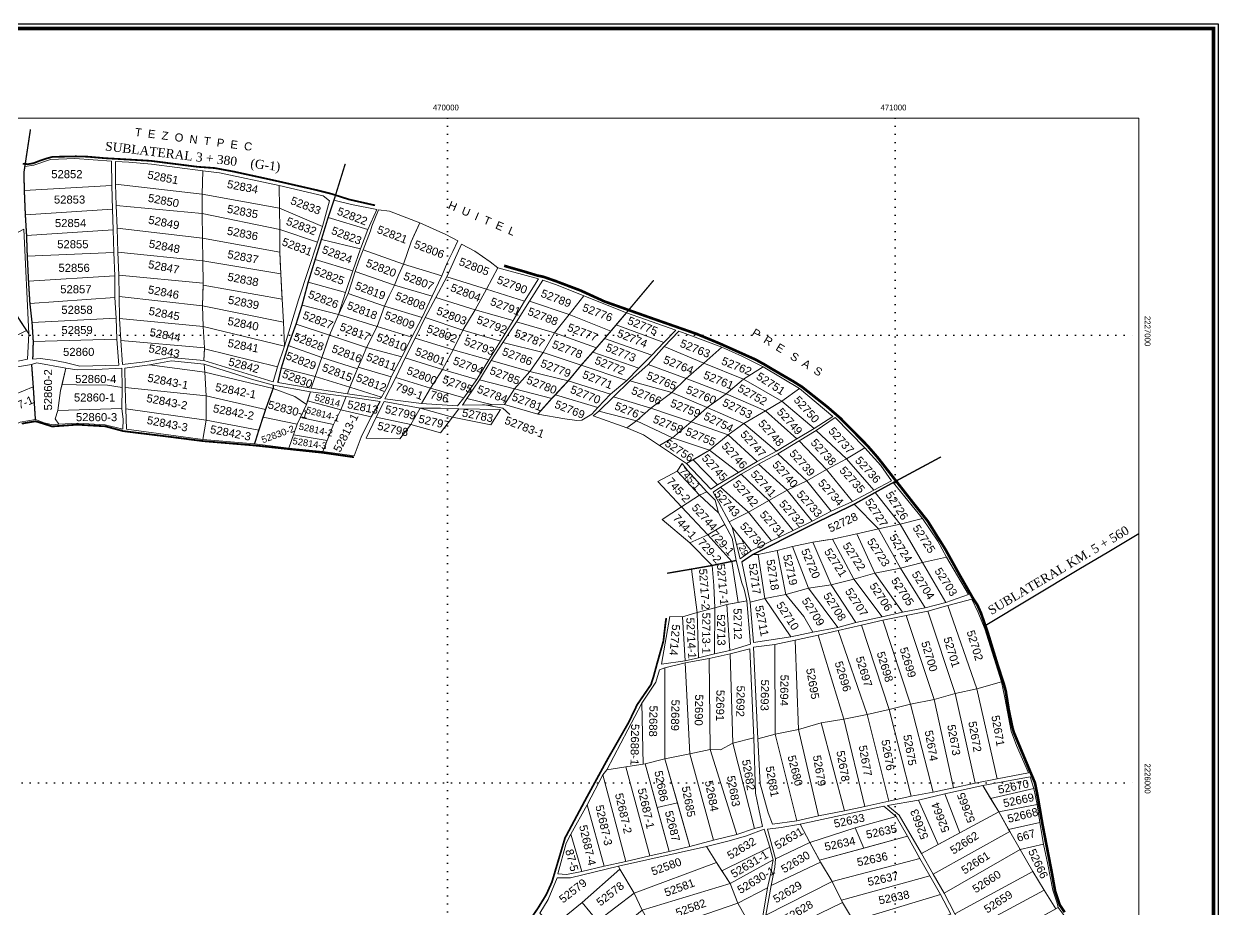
# Model space of a CAD drawing. Header units: millimetres. Extents: x 466933 to 471722, y 2222002 to 2227696.
# Drawn here: x 469054 to 471722, y 2225718 to 2227696 of the extents above; entities that cross this region are included whole.
import ezdxf

# ---------------------------------------------------------------- set-up
doc = ezdxf.new("R2010")
doc.units = ezdxf.units.MM
doc.header["$MEASUREMENT"] = 0
doc.linetypes.add('ACAD_ISO07W100', pattern=[3, 0, -3])
for name, color, linetype in [('cuentas', 7, 'Continuous'), ('ediplan', 7, 'Continuous'), ('laterales', 134, 'Continuous'), ('limite de ejidos y pp', 7, 'Continuous'), ('Malla', 7, 'ACAD_ISO07W100'), ('principal', 144, 'Continuous'), ('sublat', 132, 'Continuous')]:
    doc.layers.add(name, color=color, linetype=linetype)
doc.layers.add('parcelas', color=7, linetype='Continuous', lineweight=13)
doc.styles.add('style1', font='arial.ttf')
doc.styles.add('TIMESR', font='times.ttf')

msp = doc.modelspace()

# ---------------------------------------------------------------- linework, layer by layer
at = {"lineweight": 5, "ltscale": 2}
msp.add_lwpolyline([(471544.2, 2223060.3), (467095.1, 2223060.3), (467095.1, 2227485.3), (471544.2, 2227485.3)], close=True, dxfattribs=at)
at = {"layer": 'ediplan'}
msp.add_lwpolyline([(466933.2, 2227695.9), (471721.7, 2227695.9), (471721.7, 2222002.4), (466933.2, 2222002.4)], close=True, dxfattribs=at)
at = {"layer": 'ediplan', "const_width": 8}
msp.add_lwpolyline([(466943.5, 2227685.6), (471711.4, 2227685.6), (471711.4, 2222012.7), (466943.5, 2222012.7)], close=True, dxfattribs=at)
at = {"layer": 'laterales', "const_width": 6}
msp.add_lwpolyline([(471378.8, 2225710.8), (471368, 2225726.8), (471357.5, 2225758.1), (471350, 2225800.1), (471329.2, 2225907.5), (471319.2, 2225966), (471312.5, 2225999.9), (471298.7, 2226032.6), (471265.2, 2226112.9), (471262.2, 2226123.2), (471253.9, 2226163.1), (471247.3, 2226204.5), (471243.7, 2226218.3), (471227.2, 2226269.4), (471205.7, 2226339.8), (471192, 2226378.9), (471183.6, 2226397.8), (471175.5, 2226409.7), (471143.4, 2226465.7), (471112, 2226522.3), (471094.1, 2226550.8), (471073.2, 2226584.4), (471042.8, 2226622.5), (470961.4, 2226726.6), (470938.2, 2226753.3), (470876.9, 2226815.5), (470848.4, 2226840.2), (470791.8, 2226884.9), (470772.5, 2226897), (470725.6, 2226924.3), (470707.9, 2226934.9), (470688.1, 2226945.8), (470608.6, 2226981.4), (470557, 2227002.9), (470448.6, 2227040.9), (470351.2, 2227075.4), (470297.5, 2227100), (470260, 2227114.2), (470241.8, 2227121.1), (470214.4, 2227130.7), (470200.5, 2227133.6), (470172.3, 2227142.2), (470133.2, 2227153.4), (470126.5, 2227155.4)], dxfattribs=at)
at = {"layer": 'limite de ejidos y pp', "lineweight": 5, "ltscale": 2, "const_width": 3}
for points in [[(469055.8, 2227377.3), (469068.3, 2227460)], [(469055.8, 2227377.3), (469053.8, 2227364.1), (469054.6, 2227323.6), (469056.9, 2227268.8), (469059.7, 2227223), (469061.2, 2227177.1), (469064, 2227121.1), (469067.1, 2227071.3), (469071.9, 2227028.3), (469074.6, 2226986.2), (469073.5, 2226947)], [(469746.3, 2227301.6), (469771.6, 2227383.2)], [(469746.3, 2227301.6), (469733.4, 2227263.4), (469718.3, 2227214), (469704.5, 2227169.5), (469688.8, 2227118.8), (469675.1, 2227067.4), (469661.6, 2227024.6), (469644.3, 2226977.1), (469628.8, 2226927.1), (469621, 2226894.3)], [(470399.6, 2227050.2), (470460.6, 2227122.9)], [(470399.6, 2227050.2), (470376.7, 2227023.1), (470364.8, 2227009), (470357.1, 2227000), (470350.8, 2226992.7), (470332.6, 2226971.6), (470324.4, 2226962.3), (470299, 2226933.5), (470269.8, 2226898.1), (470241, 2226867.3), (470233.2, 2226859), (470201.7, 2226823.9)], [(469071, 2226934.8), (469074.6, 2226885.1), (469079.3, 2226811.8)], [(469611.3, 2226888.3), (469611.3, 2226888.3), (469610.5, 2226881.2), (469593.5, 2226833.9), (469588, 2226817.1), (469578.5, 2226787.8), (469569.1, 2226757.8)], [(470995.8, 2226670.9), (471102.6, 2226728.3)], [(470995.8, 2226670.9), (470955.4, 2226648.7), (470908.5, 2226622.4), (470819.5, 2226579.3), (470682.2, 2226510.1), (470657.6, 2226493.7)], [(470645.2, 2226496.8), (470635.1, 2226494.7), (470591.2, 2226485.6), (470545.2, 2226477.5), (470490.6, 2226468.2)]]:
    msp.add_lwpolyline(points, dxfattribs=at)
at = {"layer": 'Malla', "ltscale": 6}
for points in [[(470000, 2227485.3), (470000, 2223060.3)], [(471000, 2227485.3), (471000, 2223060.3)], [(467095.1, 2227000), (471544.2, 2227000)], [(467095.1, 2226000), (471544.2, 2226000)]]:
    msp.add_lwpolyline(points, dxfattribs=at)
at = {"layer": 'parcelas', "lineweight": 13}
for points in [[(469055.8, 2227377.3), (469075.6, 2227380.2), (469113.4, 2227393), (469167.1, 2227395.4), (469249.6, 2227389.1), (469250, 2227335), (469054.6, 2227323.6), (469053.8, 2227364.1)], [(469258, 2227388.7), (469258.3, 2227337.4), (469451.8, 2227315.4), (469453.8, 2227367.7), (469338.6, 2227382.4), (469288.3, 2227387)], [(469453.8, 2227367.7), (469491, 2227363), (469623.9, 2227334.4), (469624.6, 2227284.1), (469451.8, 2227315.4)], [(469054.6, 2227323.6), (469055.4, 2227304.6), (469056.9, 2227268.8), (469251.6, 2227282.1), (469250, 2227335)], [(469258.3, 2227337.4), (469260, 2227289.7), (469451.9, 2227272.4), (469451.8, 2227315.4)], [(469451.8, 2227315.4), (469451.9, 2227272.4), (469625.2, 2227236.5), (469624.6, 2227284.1)], [(469623.9, 2227334.4), (469722.4, 2227311.7), (469736.5, 2227300.8), (469720.7, 2227243.3), (469624.6, 2227284.1)], [(469260, 2227289.7), (469262.3, 2227239.1), (469452.9, 2227217.4), (469451.9, 2227272.4)], [(469746.3, 2227301.6), (469733.4, 2227263.4), (469822.4, 2227236.7), (469842, 2227281.3), (469785.3, 2227292)], [(469056.9, 2227268.8), (469058.5, 2227238.4), (469059.7, 2227223), (469253.2, 2227236), (469251.6, 2227282.1)], [(469625.2, 2227236.5), (469625.6, 2227185.9), (469452.9, 2227217.4), (469451.9, 2227272.4)], [(469720.7, 2227243.3), (469709.5, 2227208), (469625.2, 2227236.5), (469624.6, 2227284.1)], [(469733.4, 2227263.4), (469718.3, 2227214), (469805.6, 2227193.2), (469822.4, 2227236.7)], [(469830.9, 2227243.9), (469845.9, 2227280.2), (469870.3, 2227277.5), (469938, 2227251.4), (469918.6, 2227209.1), (469901.8, 2227158.7), (469811.3, 2227191.1), (469827.7, 2227233.2)], [(468971.8, 2227145.2), (469064.8, 2227003), (469053.4, 2227236.9), (468953.2, 2227183.5)], [(469253.2, 2227236), (469254.3, 2227185), (469061.2, 2227177.1), (469059.7, 2227223)], [(469262.3, 2227239.1), (469263.3, 2227185.5), (469453.5, 2227166.5), (469452.9, 2227217.4)], [(469630.1, 2227090.3), (469627.7, 2227137.4), (469626.5, 2227165.1), (469625.6, 2227185.9), (469625.2, 2227236.5), (469709.5, 2227208), (469689.5, 2227147.2), (469667.2, 2227079.4), (469635.6, 2226976), (469633.6, 2227029.3), (469630.6, 2227081)], [(469924.5, 2227222.1), (469938, 2227251.4), (469996.2, 2227225.3), (470023, 2227211.2), (470011.9, 2227187.6), (469999.1, 2227161.8), (469987.3, 2227132.5), (469901.8, 2227158.7), (469918.6, 2227209.1)], [(469625.6, 2227185.9), (469627.7, 2227137.4), (469453.5, 2227166.5), (469452.9, 2227217.4)], [(469805.6, 2227193.2), (469788.8, 2227144), (469704.5, 2227169.5), (469718.3, 2227214)], [(469061.2, 2227177.1), (469064, 2227121.1), (469256.7, 2227133.1), (469254.3, 2227185)], [(469263.3, 2227185.5), (469265.6, 2227134.7), (469454.2, 2227116.1), (469453.5, 2227166.5)], [(469890.8, 2227134.4), (469881.4, 2227112.3), (469793.8, 2227142.2), (469802, 2227166.4), (469811.3, 2227191.1), (469901.8, 2227158.7)], [(470031.4, 2227203.6), (469998.2, 2227130.5), (470087.3, 2227102.7), (470112.2, 2227150.4), (470095.4, 2227164), (470061, 2227188.3)], [(469453.5, 2227166.5), (469454.2, 2227116.1), (469454.1, 2227112.1), (469630.6, 2227081), (469627.7, 2227137.4)], [(469704.5, 2227169.5), (469688.8, 2227118.8), (469772, 2227095.8), (469788.8, 2227144)], [(469256.7, 2227133.1), (469256.7, 2227084.5), (469067.1, 2227071.3), (469064, 2227121.1)], [(469265.6, 2227134.7), (469266.6, 2227086.4), (469452.5, 2227065.5), (469454.2, 2227116.1)], [(469869.6, 2227088.2), (469881.4, 2227112.3), (469793.8, 2227142.2), (469785.2, 2227116.1), (469777.8, 2227093.7), (469859.2, 2227064.8)], [(469998.2, 2227130.5), (469974.3, 2227084.2), (470062, 2227056.8), (470087.3, 2227102.7)], [(470112.2, 2227150.4), (470203.4, 2227125.9), (470172.3, 2227076.1), (470087.3, 2227102.7)], [(469454.1, 2227112.1), (469452.5, 2227065.5), (469633.6, 2227029.3), (469630.6, 2227081)], [(469772, 2227095.8), (469756.7, 2227046.2), (469675.1, 2227067.4), (469688.8, 2227118.8)], [(469965.8, 2227087.2), (469943.2, 2227039.7), (469859.2, 2227064.8), (469869.6, 2227088.2), (469881.4, 2227112.3), (469881.4, 2227112.3), (469881.4, 2227112.3)], [(470146.6, 2227033.2), (470172.3, 2227076.1), (470087.3, 2227102.7), (470062, 2227056.8)], [(470183.4, 2227076.5), (470271.5, 2227046.2), (470304.6, 2227088.1), (470243.5, 2227113), (470212.8, 2227123.2)], [(469067.1, 2227071.3), (469071.9, 2227028.3), (469259.9, 2227038.1), (469256.7, 2227084.5)], [(469266.6, 2227086.4), (469266.6, 2227086.4), (469267.6, 2227037.7), (469454.5, 2227019.7), (469452.5, 2227065.5)], [(469777.8, 2227093.7), (469756.7, 2227046.2), (469842.7, 2227019.9), (469859.2, 2227064.8)], [(469974.3, 2227084.2), (469950.2, 2227039.9), (470034.6, 2227011.1), (470062, 2227056.8)], [(470271.5, 2227046.2), (470239.1, 2227005.2), (470154.1, 2227029.7), (470183.4, 2227076.5)], [(470304.6, 2227088.1), (470399.6, 2227050.2), (470364.8, 2227009), (470271.5, 2227046.2)], [(468886.2, 2226983.9), (468914.5, 2226938.5), (469059.6, 2227010.9), (469030.8, 2227054.9)], [(469452.5, 2227065.5), (469454.5, 2227019.7), (469635.6, 2226976), (469633.6, 2227029.3)], [(469675.1, 2227067.4), (469661.6, 2227024.6), (469736.4, 2226999.9), (469756.7, 2227046.2)], [(469756.7, 2227046.2), (469736.4, 2226999.9), (469818.9, 2226972.9), (469842.7, 2227019.9)], [(469943.2, 2227039.7), (469920.5, 2226995.7), (469842.7, 2227019.9), (469859.2, 2227064.8)], [(470118.5, 2226986.9), (470146.6, 2227033.2), (470062, 2227056.8), (470034.6, 2227011.1)], [(470271.5, 2227046.2), (470239.1, 2227005.2), (470332.6, 2226971.6), (470364.8, 2227009)], [(469259.9, 2227038.1), (469261.5, 2226991), (469074.6, 2226986.2), (469071.9, 2227028.3)], [(469267.6, 2227037.7), (469270.3, 2226988.3), (469456.9, 2226972), (469454.5, 2227019.7)], [(469454.5, 2227019.7), (469456.9, 2226972), (469456.8, 2226970.1), (469620.4, 2226929.3), (469635.6, 2226976)], [(469736.4, 2226999.9), (469719.6, 2226950.4), (469644.3, 2226977.1), (469661.6, 2227024.6)], [(469920.5, 2226995.7), (469898.1, 2226951.7), (469818.9, 2226972.9), (469842.7, 2227019.9)], [(469950.2, 2227039.9), (469927.9, 2226993.7), (470012.7, 2226967.7), (470034.6, 2227011.1)], [(470154.1, 2227029.7), (470123.6, 2226983.7), (470213.6, 2226961.8), (470239.1, 2227005.2)], [(470483.6, 2226983.7), (470376.7, 2227023.1), (470364.8, 2227009), (470350.8, 2226992.7), (470456.8, 2226955.8)], [(468914.5, 2226938.5), (468936.1, 2226901), (469004.9, 2226934.8), (469061.5, 2226946.3), (469064.8, 2227003), (469059.6, 2227010.9)], [(469728.9, 2226977.8), (469736.4, 2226999.9), (469818.9, 2226972.9), (469809.5, 2226948.9), (469799.1, 2226924.8), (469719.6, 2226950.4)], [(470012.7, 2226967.7), (469988.7, 2226923.5), (469905.7, 2226949.5), (469927.9, 2226993.7)], [(470092.5, 2226944.9), (470118.5, 2226986.9), (470034.6, 2227011.1), (470012.7, 2226967.7)], [(470299, 2226933.5), (470332.6, 2226971.6), (470239.1, 2227005.2), (470213.6, 2226961.8)], [(470456.8, 2226955.8), (470427.8, 2226926.8), (470324.4, 2226962.3), (470332.6, 2226971.6), (470350.8, 2226992.7)], [(470572.9, 2226937.5), (470613.3, 2226973.3), (470559.6, 2226993.5), (470517.1, 2227009), (470484.1, 2226974.6)], [(469074.6, 2226986.2), (469073.5, 2226947), (469090.2, 2226948.1), (469118.5, 2226944.1), (469145.5, 2226939.1), (469178.9, 2226930.9), (469265.4, 2226933.3), (469261.5, 2226991)], [(469456.9, 2226972), (469455.9, 2226943.7), (469414.2, 2226947.7), (469380.2, 2226950.4), (469323.9, 2226940.4), (469274.3, 2226934.7), (469270.3, 2226988.3)], [(469456.8, 2226970.1), (469455.9, 2226943.7), (469610.6, 2226896), (469620.4, 2226929.3)], [(469644.3, 2226977.1), (469628.8, 2226927.1), (469704.6, 2226907.8), (469719.6, 2226950.4)], [(469898.1, 2226951.7), (469874, 2226906.9), (469800.8, 2226928.7), (469809.5, 2226948.9), (469818.9, 2226972.9)], [(470065.3, 2226901.3), (470092.5, 2226944.9), (470012.7, 2226967.7), (469988.7, 2226923.5)], [(470123.6, 2226983.7), (470097.9, 2226943.7), (470183.8, 2226919.4), (470213.6, 2226961.8)], [(470448.3, 2226934.5), (470484.1, 2226974.6), (470572.9, 2226937.5), (470533.1, 2226903.5)], [(470705.1, 2226929.4), (470657.8, 2226953), (470613.3, 2226973.3), (470572.9, 2226937.5), (470661.3, 2226901.7)], [(469135.7, 2226876.5), (469147.2, 2226926.9), (469082.5, 2226938.4), (469071, 2226934.8), (469074.6, 2226885.1), (469079.3, 2226811.8), (469099, 2226804.3), (469118, 2226800), (469131.7, 2226801.2), (469123.5, 2226813), (469129.4, 2226831.9)], [(469334.4, 2226934), (469383.7, 2226943.1), (469456.3, 2226935.2), (469457.8, 2226917.5)], [(469719.6, 2226950.4), (469704.6, 2226907.8), (469781.9, 2226884.2), (469799.1, 2226924.8)], [(469905.7, 2226949.5), (469884.7, 2226905.4), (469961.9, 2226882.1), (469988.7, 2226923.5)], [(470183.8, 2226919.4), (470149.9, 2226880.3), (470071.6, 2226900.7), (470097.9, 2226943.7)], [(470269.8, 2226898.1), (470299, 2226933.5), (470213.6, 2226961.8), (470183.8, 2226919.4)], [(470324.4, 2226962.3), (470299, 2226933.5), (470400.5, 2226899.2), (470427.8, 2226926.8)], [(468939.9, 2226891.4), (469006.7, 2226919.8), (469039.1, 2226929.3), (469071, 2226934.8), (469074.6, 2226885.1), (468965.7, 2226840.2), (468947.5, 2226874.3)], [(469138.8, 2226889.9), (469147.2, 2226926.9), (469172.4, 2226923), (469213.4, 2226923.8), (469272.6, 2226926.5), (469273.4, 2226883.6), (469240.3, 2226888.3), (469171.2, 2226889.1)], [(469278.8, 2226926.9), (469279.9, 2226883.6), (469460.6, 2226864.7), (469457.8, 2226917.5), (469334.4, 2226934)], [(469457.8, 2226917.5), (469456.3, 2226935.2), (469562.4, 2226901.7), (469611.3, 2226888.3), (469610.5, 2226881.2)], [(469460.6, 2226864.7), (469457.8, 2226917.5), (469610.5, 2226881.2), (469593.5, 2226833.9)], [(469628.8, 2226927.1), (469621, 2226894.3), (469695.4, 2226881.5), (469704.6, 2226907.8)], [(469865.4, 2226883.9), (469852.6, 2226861.5), (469781.9, 2226884.2), (469790.2, 2226903.9), (469799.1, 2226924.8), (469800.8, 2226928.7), (469874, 2226906.9)], [(470036.7, 2226860.4), (470065.3, 2226901.3), (469988.7, 2226923.5), (469961.9, 2226882.1)], [(470149.9, 2226880.3), (470183.8, 2226919.4), (470269.8, 2226898.1), (470233.2, 2226859)], [(470400.5, 2226899.2), (470364.1, 2226868.8), (470269.8, 2226898.1), (470299, 2226933.5)], [(470407.5, 2226898.1), (470448.3, 2226934.5), (470533.1, 2226903.5), (470501.1, 2226871.8)], [(470572.9, 2226937.5), (470533.1, 2226903.5), (470622.4, 2226869.3), (470661.3, 2226901.7)], [(470661.3, 2226901.7), (470705.1, 2226929.4), (470786.1, 2226880.8), (470747.3, 2226853.1)], [(469074.6, 2226885.1), (469079.3, 2226811.8), (469045.4, 2226805.5), (469037.5, 2226801.9), (469000.4, 2226794.1), (468990.7, 2226795.6), (468965.7, 2226840.2)], [(469272.2, 2226836.3), (469273.4, 2226883.6), (469240.3, 2226888.3), (469171.2, 2226889.1), (469138.8, 2226889.9), (469135.7, 2226876.5), (469129.4, 2226831.9)], [(469610.5, 2226881.2), (469611.3, 2226888.3), (469693.6, 2226874), (469685.3, 2226845.6), (469659.3, 2226863.4)], [(469781.9, 2226884.2), (469776.7, 2226869.4), (469695.4, 2226881.5), (469704.6, 2226907.8)], [(469884.7, 2226905.4), (469860.1, 2226858.1), (469942.3, 2226847.9), (469961.9, 2226882.1)], [(470364.1, 2226868.8), (470335.7, 2226839), (470241, 2226867.3), (470269.8, 2226898.1)], [(470370.9, 2226862.3), (470407.5, 2226898.1), (470501.1, 2226871.8), (470454.5, 2226837)], [(470533.1, 2226903.5), (470501.1, 2226871.8), (470580.3, 2226839), (470622.4, 2226869.3)], [(470622.4, 2226869.3), (470661.3, 2226901.7), (470747.3, 2226853.1), (470710.6, 2226831.3)], [(469460.6, 2226864.7), (469461, 2226810.6), (469281.1, 2226835.5), (469279.9, 2226883.6)], [(469461, 2226810.6), (469460.6, 2226864.7), (469593.5, 2226833.9), (469578.5, 2226787.8), (469461, 2226810.6)], [(469588, 2226817.1), (469593.5, 2226833.9), (469610.5, 2226881.2), (469659.3, 2226863.4), (469685.3, 2226845.6), (469664.4, 2226801.1), (469588, 2226817.1)], [(469693.6, 2226874), (469773.6, 2226862.9), (469761.5, 2226833.7), (469759.5, 2226834.2), (469687.6, 2226853.3)], [(469781.9, 2226884.2), (469776.7, 2226869.4), (469848.9, 2226859.1), (469852.6, 2226861.5)], [(469961.9, 2226882.1), (470036.7, 2226860.4), (470022.1, 2226842.3), (469942.3, 2226847.9)], [(470127.7, 2226845.2), (470201.7, 2226823.9), (470233.2, 2226859), (470149.9, 2226880.3)], [(470241, 2226867.3), (470233.2, 2226859), (470201.7, 2226823.9), (470262.5, 2226813.4), (470289.2, 2226809.4), (470300.3, 2226810.4), (470322.2, 2226823.9), (470335.7, 2226839)], [(470337.9, 2226830.6), (470370.9, 2226862.3), (470454.5, 2226837), (470422.5, 2226808.7)], [(470501.1, 2226871.8), (470454.5, 2226837), (470544.2, 2226806.6), (470580.3, 2226839)], [(470580.3, 2226839), (470622.4, 2226869.3), (470710.6, 2226831.3), (470662.4, 2226802.6)], [(470860.6, 2226818.8), (470819.4, 2226791.8), (470747.3, 2226853.1), (470786.1, 2226880.8)], [(469129.4, 2226831.9), (469272.2, 2226836.3), (469275.8, 2226811.8), (469274.7, 2226790.3), (469235.1, 2226800), (469174, 2226803.9), (469131.7, 2226801.2), (469123.5, 2226813), (469129.4, 2226831.9)], [(469281.1, 2226835.5), (469282.6, 2226790.1), (469453.7, 2226767.1), (469461, 2226810.6)], [(469687.6, 2226853.3), (469685.3, 2226845.6), (469671.7, 2226816.6), (469745.3, 2226800.3), (469761.5, 2226833.7)], [(469806.8, 2226772.7), (469829.7, 2226818), (469761.5, 2226833.7), (469745.3, 2226800.3), (469739.7, 2226786.1), (469721.2, 2226740.4), (469791.4, 2226730.5)], [(469858.6, 2226852.3), (469840.9, 2226816.8), (469918.2, 2226800.6), (469939.1, 2226837.3)], [(469939.1, 2226837.3), (470011.3, 2226816.8), (469984.5, 2226782.1), (469918.2, 2226800.6)], [(470011.3, 2226816.8), (470025.5, 2226835.3), (469984.5, 2226837.3), (469939.1, 2226837.3), (470011.3, 2226816.8)], [(470025.5, 2226835.3), (470118.6, 2226834.5), (470096.9, 2226800.2), (470011.3, 2226816.8)], [(470454.5, 2226837), (470422.5, 2226808.7), (470502.8, 2226771.2), (470544.2, 2226806.6)], [(470544.2, 2226806.6), (470580.3, 2226839), (470662.4, 2226802.6), (470627.2, 2226777.6)], [(470710.6, 2226831.3), (470662.4, 2226802.6), (470735.2, 2226741), (470780.7, 2226768.5)], [(469461, 2226810.6), (469578.5, 2226787.8), (469569.1, 2226757.8), (469453.7, 2226767.1)], [(469569.1, 2226757.8), (469645.5, 2226747.9), (469664.4, 2226801.1), (469588, 2226817.1), (469578.5, 2226787.8)], [(469745.3, 2226800.3), (469671.7, 2226816.6), (469664.4, 2226801.1), (469655.9, 2226777.3), (469731.3, 2226765.2), (469739.7, 2226786.1), (469745.3, 2226800.3)], [(469918.2, 2226800.6), (469893.8, 2226768.6), (469818.5, 2226770.1), (469840.9, 2226816.8)], [(470422.5, 2226808.7), (470337.9, 2226830.6), (470325.4, 2226819.9), (470400.9, 2226792.9)], [(470422.5, 2226808.7), (470400.9, 2226792.9), (470438, 2226777.7), (470473.8, 2226753.4), (470502.8, 2226771.2)], [(470502.8, 2226771.2), (470544.2, 2226806.6), (470627.2, 2226777.6), (470585.7, 2226743.3)], [(470891.2, 2226723.6), (470932.7, 2226748.2), (470866.3, 2226816.1), (470823.7, 2226787)], [(470692, 2226717.7), (470650.4, 2226693.7), (470585.7, 2226743.3), (470627.2, 2226777.6)], [(470662.4, 2226802.6), (470627.2, 2226777.6), (470692, 2226717.7), (470735.2, 2226741)], [(470785.6, 2226764.1), (470823.7, 2226787), (470891.2, 2226723.6), (470846.7, 2226700.3)], [(469655.9, 2226777.3), (469645.5, 2226747.9), (469721.2, 2226740.4), (469731.3, 2226765.2)], [(470585.7, 2226743.3), (470502.8, 2226771.2), (470473.8, 2226753.4), (470534.1, 2226713.3)], [(470738.4, 2226734.8), (470785.6, 2226764.1), (470846.7, 2226700.3), (470803.2, 2226674.4)], [(470585.7, 2226743.3), (470548.8, 2226721.8), (470603.5, 2226666), (470650.4, 2226693.7)], [(470694.9, 2226712.2), (470738.4, 2226734.8), (470803.2, 2226674.4), (470759.1, 2226653.8)], [(470952.2, 2226654.2), (470991.7, 2226674.4), (470968.1, 2226709.1), (470932.7, 2226748.2), (470891.2, 2226723.6)], [(470513.1, 2226696.5), (470524.1, 2226713.4), (470536.7, 2226696.9), (470579.7, 2226650.4), (470562.8, 2226642.9)], [(470534.1, 2226713.3), (470588.3, 2226656.1), (470603.5, 2226666), (470548.8, 2226721.8)], [(470656.2, 2226690), (470694.9, 2226712.2), (470759.1, 2226653.8), (470717.6, 2226630.9)], [(470857.2, 2226606.7), (470905, 2226628.9), (470846.7, 2226700.3), (470803.2, 2226674.4)], [(470846.7, 2226700.3), (470891.2, 2226723.6), (470952.2, 2226654.2), (470905, 2226628.9)], [(470522.5, 2226616.4), (470469.7, 2226673.6), (470513.1, 2226696.5), (470562.8, 2226642.9)], [(470672.8, 2226604.6), (470717.6, 2226630.9), (470656.2, 2226690), (470610, 2226660.3)], [(470759.1, 2226653.8), (470803.2, 2226674.4), (470857.2, 2226606.7), (470814.7, 2226584.4)], [(471011.3, 2226577.6), (470955.4, 2226648.7), (470995.8, 2226670.9), (471061.5, 2226590.4)], [(470579.7, 2226650.4), (470597.9, 2226631.4), (470605.4, 2226603), (470562.8, 2226642.9)], [(470629.6, 2226583), (470606.6, 2226626.3), (470593.8, 2226649.2), (470610, 2226660.3), (470672.8, 2226604.6)], [(470772.2, 2226563.9), (470814.7, 2226584.4), (470759.1, 2226653.8), (470717.6, 2226630.9)], [(470955.4, 2226648.7), (470908.5, 2226622.4), (470962.8, 2226567.8), (471011.3, 2226577.6)], [(470522.5, 2226616.4), (470522.5, 2226616.4), (470562.8, 2226642.9), (470605.4, 2226603), (470620, 2226577.5), (470581.7, 2226553.9)], [(470672.8, 2226604.6), (470717.6, 2226630.9), (470772.2, 2226563.9), (470724, 2226540.6)], [(470849, 2226542.8), (470860.5, 2226544.5), (470914.9, 2226556), (470962.8, 2226567.8), (470908.5, 2226622.4), (470819.5, 2226579.3), (470682.2, 2226510.1), (470694.3, 2226509.8), (470736.8, 2226518.9), (470770.5, 2226528), (470816, 2226537.8)], [(470541.3, 2226535.9), (470479.5, 2226588.5), (470522.5, 2226616.4), (470581.7, 2226553.9)], [(470635.7, 2226571.5), (470629.6, 2226583), (470672.8, 2226604.6), (470724, 2226540.6), (470678.5, 2226518.7)], [(470645.2, 2226496.8), (470636, 2226546.7), (470620, 2226577.5), (470581.7, 2226553.9), (470635.1, 2226494.7)], [(470654.2, 2226500.8), (470678.5, 2226518.7), (470635.7, 2226571.5)], [(470914.9, 2226556), (470962.8, 2226567.8), (471011.8, 2226479.7), (470954.8, 2226468.6)], [(470962.8, 2226567.8), (471011.3, 2226577.6), (471061.3, 2226491.9), (471011.8, 2226479.7)], [(471011.3, 2226577.6), (471061.5, 2226590.4), (471095.3, 2226540.2), (471115.2, 2226504.3), (471061.3, 2226491.9)], [(470581.7, 2226553.9), (470541.3, 2226535.9), (470591.2, 2226485.6), (470635.1, 2226494.7)], [(470770.5, 2226528), (470816, 2226537.8), (470857.3, 2226442), (470806.7, 2226434.9)], [(470816, 2226537.8), (470860.5, 2226544.5), (470907.6, 2226454.8), (470857.3, 2226442)], [(470860.5, 2226544.5), (470914.9, 2226556), (470954.8, 2226468.6), (470907.6, 2226454.8)], [(470694.3, 2226509.8), (470736.8, 2226518.9), (470755.7, 2226420.7), (470709.1, 2226411.6)], [(470736.8, 2226518.9), (470770.5, 2226528), (470806.7, 2226434.9), (470755.7, 2226420.7)], [(470545.2, 2226477.5), (470591.2, 2226485.6), (470595.2, 2226440.9), (470597.2, 2226391), (470557.8, 2226380.2)], [(470591.2, 2226485.6), (470635.1, 2226494.7), (470649.1, 2226403.1), (470649.1, 2226403.1), (470649.1, 2226403.1), (470624, 2226398.4), (470597.2, 2226391), (470595.2, 2226440.9)], [(470676.1, 2226403.5), (470657.6, 2226493.7), (470682.2, 2226510.1), (470694.3, 2226509.8), (470709.1, 2226411.6)], [(471061.3, 2226491.9), (471011.8, 2226479.7), (471067.4, 2226391.1), (471113.5, 2226402.6)], [(471163.7, 2226420.8), (471115.2, 2226504.3), (471061.3, 2226491.9), (471113.5, 2226402.6)], [(470954.8, 2226468.6), (470907.6, 2226454.8), (470971.3, 2226370.9), (471016.8, 2226381.3)], [(471011.8, 2226479.7), (470954.8, 2226468.6), (471016.8, 2226381.3), (471067.4, 2226391.1)], [(470806.7, 2226434.9), (470755.7, 2226420.7), (470796.4, 2226371.8), (470816, 2226336.8), (470871.8, 2226347.3)], [(470857.3, 2226442), (470806.7, 2226434.9), (470871.8, 2226347.3), (470912.2, 2226358.4)], [(470907.6, 2226454.8), (470857.3, 2226442), (470912.2, 2226358.4), (470971.3, 2226370.9)], [(470624, 2226398.4), (470668.7, 2226406.8), (470677.1, 2226309.7), (470631.1, 2226295.7)], [(470709.1, 2226411.6), (470676.1, 2226403.5), (470683.9, 2226313.2), (470766.8, 2226326)], [(470755.7, 2226420.7), (470709.1, 2226411.6), (470766.8, 2226326), (470766.8, 2226326), (470816, 2226336.8), (470796.4, 2226371.8)], [(471171.5, 2226410.7), (471117.8, 2226396.1), (471182.5, 2226210), (471237.8, 2226225.7), (471200.4, 2226344.3), (471185.8, 2226380.3)], [(470597.2, 2226391), (470624, 2226398.4), (470631.1, 2226295.7), (470596.4, 2226287.8)], [(471024.7, 2226374), (471073.5, 2226383.2), (471134, 2226199.6), (471087.6, 2226186.2)], [(471073.5, 2226383.2), (471117.8, 2226396.1), (471182.5, 2226210), (471134, 2226199.6)], [(470478.1, 2226265), (470496.5, 2226371.6), (470524.8, 2226371.2), (470531.2, 2226272.9)], [(470872.6, 2226340), (470924.9, 2226352.4), (470986.7, 2226163.5), (470937.6, 2226152.7)], [(470924.9, 2226352.4), (470972.9, 2226363.2), (471034.7, 2226175.9), (470986.7, 2226163.5)], [(470972.9, 2226363.2), (471024.7, 2226374), (471087.6, 2226186.2), (471034.7, 2226175.9)], [(470777.1, 2226318.4), (470828.3, 2226329.7), (470885.8, 2226141.9), (470835, 2226133.8), (470784.1, 2226119.2)], [(470828.3, 2226329.7), (470872.6, 2226340), (470937.6, 2226152.7), (470885.8, 2226141.9)], [(470637.4, 2226088.8), (470631.6, 2226288.2), (470675.5, 2226299.4), (470684.7, 2226100.5)], [(470693.4, 2226098.2), (470683.7, 2226303.3), (470731.7, 2226309.2), (470732.3, 2226108.4)], [(470731.7, 2226309.2), (470777.1, 2226318.4), (470784.1, 2226119.2), (470732.3, 2226108.4)], [(470584.8, 2226277.5), (470531.3, 2226267.7), (470541.3, 2226064.4), (470586.8, 2226074.2)], [(470631.6, 2226288.2), (470584.8, 2226277.5), (470586.8, 2226074.2), (470610.2, 2226073.7), (470637.4, 2226088.8)], [(470485.5, 2226257), (470473.8, 2226252.6), (470465.5, 2226224.9), (470434.3, 2226178.1), (470437.2, 2226041.8), (470441.5, 2226042.5), (470485.8, 2226053.7)], [(470531.3, 2226267.7), (470485.5, 2226257), (470485.8, 2226053.7), (470541.3, 2226064.4)], [(471182.5, 2226210), (471227.8, 2226008.7), (471298.2, 2226022.2), (471271.2, 2226083.7), (471259.2, 2226115.5), (471244.9, 2226189.7), (471237.8, 2226225.7)], [(471134, 2226199.6), (471087.6, 2226186.2), (471130.7, 2225988.8), (471178.7, 2225999)], [(471182.5, 2226210), (471134, 2226199.6), (471178.7, 2225999), (471227.8, 2226008.7)], [(470434.3, 2226178.1), (470356.2, 2226028.8), (470398.1, 2226035.6), (470437.2, 2226041.8)], [(471034.7, 2226175.9), (470986.7, 2226163.5), (471035.8, 2225969.9), (471085.4, 2225979.1)], [(471087.6, 2226186.2), (471034.7, 2226175.9), (471085.4, 2225979.1), (471130.7, 2225988.8)], [(470885.8, 2226141.9), (470835, 2226133.8), (470886.8, 2225937.5), (470932.7, 2225947.2)], [(470937.6, 2226152.7), (470885.8, 2226141.9), (470932.7, 2225947.2), (470986.1, 2225958.6)], [(470986.7, 2226163.5), (470937.6, 2226152.7), (470986.1, 2225958.6), (471035.8, 2225969.9)], [(470784.1, 2226119.2), (470732.3, 2226108.4), (470780.8, 2225914.8), (470828.9, 2225926.1)], [(470835, 2226133.8), (470784.1, 2226119.2), (470828.9, 2225926.1), (470886.8, 2225937.5)], [(470586.8, 2226074.2), (470610.2, 2226073.7), (470637.4, 2226088.8), (470685.7, 2225897.9), (470646.2, 2225884.3)], [(470637.4, 2226088.8), (470684.7, 2226100.5), (470688.1, 2225976.8), (470695.4, 2225940.8), (470703.7, 2225902.3), (470685.7, 2225897.9)], [(470732.3, 2226108.4), (470693.4, 2226098.2), (470698.4, 2225997.6), (470716.8, 2225932.5), (470725.8, 2225907.3), (470780.8, 2225914.8)], [(470485.8, 2226053.7), (470541.3, 2226064.4), (470594.4, 2225871.5), (470541.8, 2225857.4)], [(470541.3, 2226064.4), (470586.8, 2226074.2), (470646.2, 2225884.3), (470594.4, 2225871.5)], [(470347, 2226018.1), (470356.2, 2226028.8), (470398.1, 2226035.6), (470452.2, 2225837), (470398.1, 2225824.3)], [(470398.1, 2226035.6), (470441.5, 2226042.5), (470495.1, 2225846.7), (470452.2, 2225837)], [(470311.9, 2225950.4), (470347, 2226018.1), (470398.1, 2225824.3), (470350.4, 2225813.6)], [(471195.8, 2225994), (471302.1, 2226013.6), (471310, 2225986.9), (471213.5, 2225965.1)], [(471110.8, 2225975.6), (471195.8, 2225994), (471232, 2225934.8), (471145, 2225888.2)], [(471213.5, 2225965.1), (471232, 2225934.8), (471317.1, 2225951.5), (471310, 2225986.9)], [(470468.3, 2225944.6), (470513.8, 2225955.5), (470541.8, 2225857.4), (470495.1, 2225846.7)], [(471058.7, 2225841.9), (471009.1, 2225927.7), (470982.8, 2225949), (471052, 2225961.5), (471096.6, 2225862.2)], [(471052, 2225961.5), (471110.8, 2225975.6), (471145, 2225888.2), (471096.6, 2225862.2)], [(471232, 2225934.8), (471253.6, 2225895.8), (471323.7, 2225911.5), (471317.1, 2225951.5)], [(470275.4, 2225885.2), (470311.9, 2225950.4), (470350.4, 2225813.6), (470300.2, 2225801.4)], [(470788, 2225907.7), (470975.1, 2225948.1), (471002.2, 2225924.8), (470910.5, 2225899.4), (470809.4, 2225866.8)], [(471027.6, 2225880.6), (471002.2, 2225924.8), (470910.5, 2225899.4), (470930.2, 2225854)], [(471084.9, 2225796.1), (471058.7, 2225841.9), (471232, 2225934.8), (471256.2, 2225891.1)], [(470733.1, 2225830.3), (470714.7, 2225896.5), (470745.6, 2225900.1), (470788, 2225907.7), (470809.4, 2225866.8)], [(470910.5, 2225899.4), (470809.4, 2225866.8), (470830.8, 2225826.8), (470930.2, 2225854)], [(470246.3, 2225796.3), (470265.1, 2225865.2), (470275.4, 2225885.2), (470300.2, 2225801.4), (470265.6, 2225795.1)], [(470612.9, 2225803.5), (470600.9, 2225822.2), (470578.8, 2225857.5), (470629.2, 2225870.4), (470667.7, 2225881.7), (470707.8, 2225896.5), (470719.9, 2225856)], [(471055.6, 2225831), (471027.6, 2225880.6), (470830.8, 2225826.8), (470833.1, 2225822.6), (470859.2, 2225779.2)], [(471109.5, 2225753.2), (471084.9, 2225796.1), (471256.2, 2225891.1), (471279.1, 2225850.6)], [(470416.9, 2225753.6), (470385.2, 2225806.8), (470381.9, 2225813.8), (470578.8, 2225857.5), (470600.9, 2225822.2)], [(470727.5, 2225827.9), (470719.9, 2225856), (470612.9, 2225803.5), (470631.4, 2225774.8)], [(470833.1, 2225822.6), (470809.4, 2225866.8), (470733.1, 2225830.3), (470731.1, 2225811.8), (470723.5, 2225770.4)], [(471133.8, 2225707.1), (471109.5, 2225753.2), (471279.1, 2225850.6), (471307.6, 2225802.1)], [(471331.6, 2225862.7), (471341, 2225817.4), (471352.5, 2225760.2), (471362.2, 2225731), (471364.2, 2225721.3), (471359.4, 2225718.6), (471333.4, 2225760), (471307.6, 2225802.1), (471279.1, 2225850.6), (471279.1, 2225850.6), (471331.6, 2225862.7)], [(470435, 2225715.3), (470416.9, 2225753.6), (470600.9, 2225822.2), (470631.4, 2225774.8)], [(470727.5, 2225827.9), (470631.4, 2225774.8), (470648.7, 2225731), (470714.7, 2225765.2), (470723.9, 2225805), (470725.5, 2225816.6)], [(470723.5, 2225770.4), (470711.1, 2225704.2), (470859.2, 2225779.2), (470833.1, 2225822.6)], [(470880.1, 2225737.5), (470859.2, 2225779.2), (471055.6, 2225831), (471077.7, 2225792.1)], [(470385.2, 2225806.8), (470381.9, 2225813.8), (470275.1, 2225787.7), (470245.4, 2225787.3), (470224.9, 2225739.5), (470206.1, 2225709), (470217.3, 2225698.2), (470229, 2225674), (470300.9, 2225732.2)], [(470300.9, 2225732.2), (470385.2, 2225806.8), (470416.9, 2225753.6), (470335, 2225691)], [(470907.1, 2225691.2), (470882.6, 2225732.5), (470880.1, 2225737.5), (471077.7, 2225792.1), (471101.1, 2225750.5)], [(471157.5, 2225665.5), (471133.8, 2225707.1), (471307.6, 2225802.1), (471333.4, 2225760)], [(470462.7, 2225666.7), (470435, 2225715.3), (470631.4, 2225774.8), (470648.7, 2225731)], [(470704.3, 2225702.2), (470714.7, 2225765.2), (470648.7, 2225731), (470672.4, 2225688.4)], [(470709.1, 2225648), (470711.1, 2225704.2), (470859.2, 2225779.2), (470882.6, 2225732.5)], [(470435, 2225715.3), (470416.9, 2225753.6), (470253.1, 2225628.4), (470277.6, 2225586.9)], [(471182.9, 2225620.9), (471157.5, 2225665.5), (471333.4, 2225760), (471359.4, 2225718.6)], [(470253.1, 2225628.4), (470229, 2225674), (470300.9, 2225732.2), (470335, 2225691)], [(470488.5, 2225624.4), (470462.7, 2225666.7), (470648.7, 2225731), (470672.4, 2225688.4)], [(470732, 2225603.3), (470709.1, 2225648), (470882.6, 2225732.5), (470907.1, 2225691.2)], [(471207.2, 2225575.8), (471182.9, 2225620.9), (471364.2, 2225721.3), (471386.8, 2225691.7), (471396.8, 2225677.9)]]:
    msp.add_lwpolyline(points, close=True, dxfattribs=at)
at = {"layer": 'parcelas', "lineweight": 13, "ltscale": 2}
for points in [[(469881.4, 2227112.3), (469890.8, 2227134.4), (469901.8, 2227158.7), (469987.3, 2227132.5), (469965.8, 2227087.2)], [(470376.7, 2227023.1), (470399.6, 2227050.2), (470510.4, 2227011.7), (470483.6, 2226983.7)], [(470043.5, 2226858.8), (470071.6, 2226900.7), (470149.9, 2226880.3), (470127.7, 2226845.2), (470101.4, 2226844.9)], [(469761.5, 2226833.7), (469773.6, 2226862.9), (469849.8, 2226852.3), (469829.7, 2226818)], [(470033.6, 2226844.1), (470043.5, 2226858.8), (470101.4, 2226844.9)], [(470710.6, 2226831.3), (470747.3, 2226853.1), (470819.4, 2226791.8), (470780.7, 2226768.5)], [(470635.1, 2226494.7), (470645.2, 2226496.8), (470657.6, 2226447.2), (470663.2, 2226432.9), (470668.7, 2226406.8), (470649.1, 2226403.1)], [(470524.8, 2226371.2), (470557.8, 2226380.2), (470560.6, 2226279.6), (470531.2, 2226272.9)], [(470557.8, 2226380.2), (470597.2, 2226391), (470596.4, 2226287.8), (470560.6, 2226279.6)], [(470468.3, 2225944.6), (470441.5, 2226042.5), (470485.8, 2226053.7), (470485.8, 2226053.7), (470513.8, 2225955.5)], [(471331.6, 2225862.7), (471323.7, 2225911.5), (471253.6, 2225895.8), (471256.2, 2225891.1), (471279.1, 2225850.6)], [(471124.6, 2225706.1), (471101.1, 2225750.5), (470907.1, 2225691.2), (470934.4, 2225645.1)]]:
    msp.add_lwpolyline(points, close=True, dxfattribs=at)
at = {"layer": 'parcelas', "lineweight": 13}
for points in [[(469773.6, 2226862.9), (469761.5, 2226833.7)], [(470597.2, 2226391), (470596.4, 2226287.8)]]:
    msp.add_lwpolyline(points, dxfattribs=at)
at = {"layer": 'parcelas', "lineweight": 13, "ltscale": 2}
msp.add_lwpolyline([(470079, 2226845.7), (470123.6, 2226837.1), (470139.2, 2226822.7)], dxfattribs=at)
at = {"layer": 'principal', "lineweight": 5, "ltscale": 2}
for points in [[(469048.9, 2226802.6, 4, 4, 0), (469079.6, 2226807.9, 4, 4, 0), (469116.8, 2226796.3, 4, 4, 0), (469173, 2226800.3, 4, 4, 0), (469235.4, 2226796.6, 4, 4, 0), (469275.4, 2226785.9, 4, 4, 0), (469375.7, 2226773.6, 4, 4, 0), (469454.4, 2226763.5, 4, 4, 0), (469568.8, 2226753.9, 4, 4, 0), (469721.4, 2226737.5, 4, 4, 0), (469791.1, 2226727.6, 0, 0, 0)], [(470488.8, 2226368.1, 4, 4, 0), (470487.2, 2226358.1, 4, 4, 0), (470482.4, 2226316.7, 4, 4, 0), (470468.8, 2226268.5, 4, 4, 0), (470460.5, 2226237.7, 4, 4, 0), (470454.7, 2226219.5, 4, 4, 0), (470423.9, 2226174.7, 4, 4, 0), (470404.6, 2226134.6, 4, 4, 0), (470357.2, 2226051.8, 4, 4, 0), (470310.1, 2225965.7, 4, 4, 0), (470262.6, 2225876.7, 4, 4, 0), (470233.4, 2225778.3, 4, 4, 0), (470220.7, 2225750.1, 4, 4, 0), (470203, 2225721.2, 4, 4, 0), (470153, 2225647.5, 4, 4, 0)]]:
    msp.add_lwpolyline(points, format="xyseb", dxfattribs=at)
at = {"layer": 'sublat', "const_width": 4}
msp.add_lwpolyline([(469051.2, 2227383.2), (469063.2, 2227382.4), (469075.5, 2227384.6), (469089.9, 2227390.3), (469105.7, 2227395.5), (469117.3, 2227398.6), (469140.2, 2227399.2), (469169.9, 2227399.8), (469194.6, 2227399.2), (469235.2, 2227395.7), (469281, 2227393.1), (469337, 2227389.8), (469441.6, 2227376.5), (469479.8, 2227373.7), (469522.6, 2227365.8), (469595.5, 2227349.9), (469625.6, 2227343.2), (469706.9, 2227324.6), (469739.3, 2227316.5), (469780.2, 2227303.5), (469818.6, 2227294.8), (469838.1, 2227290.4)], dxfattribs=at)
at = {"layer": 'sublat'}
msp.add_lwpolyline([(471201.5, 2226351.8), (471410.2, 2226477.4), (471477.6, 2226517.1), (471544.2, 2226557.4)], dxfattribs=at)

# ---------------------------------------------------------------- texts
at = {"layer": 'cuentas', "char_height": 18, "width": 47.435, "attachment_point": 1, "style": 'style1'}
for s, insert in [('52852', (469114.8, 2227369.1)), ('52853', (469120.8, 2227312.3)), ('52854', (469123, 2227259.8)), ('52855', (469128.1, 2227212.5)), ('52856', (469130.9, 2227159.7)), ('52857', (469134.9, 2227111.9)), ('52858', (469137.4, 2227065.9)), ('52859', (469137.5, 2227020.8)), ('52860', (469141.2, 2226971.9)), ('52860-4', (469168.2, 2226911.4)), ('52860-1', (469165.5, 2226870)), ('52860-3', (469169.9, 2226826.1))]:
    msp.add_mtext(s, dxfattribs=dict(at, insert=insert))
at = {"layer": 'cuentas', "width": 47.435, "attachment_point": 1, "style": 'style1'}
for s, insert, char_height, rotation in [('52851', (469332, 2227368.2), 18, 349), ('52834', (469509.8, 2227347.3), 18, 349), ('52850', (469333.1, 2227316.5), 18, 349), ('52835', (469509.8, 2227292), 18, 349), ('52833', (469654.1, 2227310.8), 18, 339), ('52822', (469758.1, 2227287), 18, 339), ('52849', (469333.9, 2227267.5), 18, 349), ('52832', (469644.3, 2227264.7), 18, 339), ('52836', (469509.6, 2227242.9), 18, 349), ('52823', (469745.1, 2227243.8), 18, 339), ('52821', (469847.4, 2227246.2), 18, 339), ('52848', (469335.1, 2227214.1), 18, 349), ('52831', (469634.8, 2227218.7), 18, 339), ('52806', (469929.7, 2227213.1), 18, 339), ('52837', (469510.6, 2227190.7), 18, 349), ('52824', (469724.2, 2227201.5), 18, 339), ('52847', (469333.6, 2227168.2), 18, 349), ('52825', (469706.5, 2227154.1), 18, 339), ('52820', (469822.4, 2227171.2), 18, 339), ('52805', (470030.3, 2227174.4), 18, 339), ('52838', (469510.8, 2227140.1), 18, 349), ('52807', (469906.4, 2227142), 18, 339), ('52790', (470115.1, 2227133.7), 18, 339), ('52846', (469333.1, 2227111.8), 18, 349), ('52826', (469693.5, 2227101.3), 18, 339), ('52819', (469798.3, 2227120.7), 18, 339), ('52804', (470011.4, 2227116.3), 18, 339), ('52789', (470213.3, 2227103.5), 18, 339), ('52839', (469511.9, 2227088.7), 18, 349), ('52818', (469780, 2227076.5), 18, 339), ('52808', (469887.8, 2227097.7), 18, 339), ('52791', (470100.2, 2227085.3), 18, 339), ('52776', (470305.9, 2227071.8), 18, 339), ('52845', (469334.7, 2227063.8), 18, 349), ('52827', (469681.4, 2227054.8), 18, 339), ('52809', (469863.8, 2227054.6), 18, 339), ('52803', (469980, 2227064.4), 18, 339), ('52788', (470183.9, 2227063.1), 18, 339), ('52840', (469511, 2227041.2), 18, 349), ('52817', (469763.9, 2227028.7), 18, 339), ('52802', (469958.3, 2227024.5), 18, 339), ('52792', (470069.7, 2227044.5), 18, 339), ('52777', (470272.4, 2227027.5), 18, 339), ('52775', (470407.1, 2227042.6), 18, 338), ('52844', (469336.7, 2227016.3), 18, 349), ('52841', (469511.2, 2226992.1), 18, 349), ('52828', (469660.7, 2227006.5), 18, 339), ('52810', (469845.9, 2227005.5), 18, 339), ('52793', (470041.6, 2226996.5), 18, 339), ('52787', (470154.2, 2227014.3), 18, 339), ('52774', (470383.9, 2227014.3), 18, 338), ('52843', (469334.5, 2226980.1), 18, 349), ('52816', (469745.9, 2226979.8), 18, 339), ('52801', (469932.4, 2226973.6), 18, 339), ('52786', (470126.7, 2226973.5), 18, 339), ('52778', (470238.4, 2226989.6), 18, 339), ('52773', (470358.3, 2226982.8), 18, 338), ('52763', (470524.4, 2226991.8), 18, 338), ('52842', (469513.7, 2226950.5), 18, 345), ('52829', (469643.6, 2226964), 18, 339), ('52811', (469823.1, 2226961.5), 18, 339), ('52794', (470017, 2226952.8), 18, 339), ('52779', (470212.6, 2226947.1), 18, 339), ('52772', (470333.9, 2226953.9), 18, 338), ('52764', (470487.1, 2226955.3), 18, 338), ('52762', (470617, 2226952.5), 18, 338), ('52860-2', (469098.6, 2226832), 18, 90), ('52843-1', (469332, 2226914.4), 18, 349), ('52830', (469635.3, 2226923.4), 18, 339), ('52815', (469724.5, 2226937.9), 18, 339), ('52812', (469800.3, 2226915.1), 18, 339), ('52800', (469913.5, 2226930.9), 18, 339), ('52785', (470098.9, 2226930.9), 18, 339), ('52771', (470306.4, 2226922.2), 18, 338), ('52765', (470449.4, 2226920), 18, 338), ('52761', (470576.8, 2226921.1), 18, 338), ('52751', (470698, 2226918.7), 18, 327), ('52842-1', (469483.5, 2226893.6), 18, 349), ('799-1', (469888.1, 2226895), 18, 339), ('52795', (469993.2, 2226911.6), 18, 339), ('52784', (470070.8, 2226889.4), 18, 339), ('52780', (470181.1, 2226909.9), 18, 339), ('52770', (470279.3, 2226888.9), 18, 338), ('52766', (470415.6, 2226886.5), 18, 338), ('52760', (470537.8, 2226888.2), 18, 338), ('52752', (470655.2, 2226891.8), 18, 331), ('52877-1', (468985, 2226829.4), 18, 23), ('52843-2', (469329.8, 2226869), 18, 349), ('52814', (469705.7, 2226869.1), 15, 345), ('796', (469964.1, 2226876.9), 18, 345), ('52781', (470148.5, 2226872.2), 18, 339), ('52753', (470620.3, 2226859.8), 18, 334), ('52750', (470785.7, 2226866.4), 18, 312), ('52842-2', (469478.5, 2226846), 18, 349), ('52830-1', (469601.9, 2226854.6), 18, 345), ('52814-1', (469686.4, 2226841), 15, 345), ('52813', (469778.4, 2226855), 18, 349), ('52799', (469863, 2226844.3), 18, 347), ('52783', (470034.8, 2226836.4), 18, 349), ('52769', (470244.2, 2226855.7), 18, 338), ('52767', (470378.3, 2226851.9), 18, 338), ('52759', (470502.7, 2226858.2), 18, 338), ('52749', (470747.9, 2226839.6), 18, 312), ('52843-3', (469330.7, 2226819.9), 18, 349), ('52813-1', (469744, 2226745.2), 18, 63), ('52798', (469846.1, 2226807.1), 18, 347), ('52797', (469937.9, 2226822.8), 18, 347), ('52783-1', (470132.3, 2226819.9), 18, 339), ('52758', (470463.9, 2226822.5), 18, 338), ('52754', (470578.1, 2226829.2), 18, 334), ('52748', (470706.3, 2226813.9), 18, 312), ('52842-3', (469471.9, 2226799.5), 18, 349), ('52830-2', (469582.5, 2226772.6), 15, 20.3396), ('52814-2', (469669.9, 2226804.2), 15, 348), ('52755', (470536.7, 2226794.7), 18, 338), ('52747', (470666.2, 2226789.5), 18, 312), ('52737', (470863.1, 2226797), 18, 312), ('52814-3', (469655.4, 2226771.8), 15, 351), ('52756', (470493.5, 2226769.3), 18, 327), ('52746', (470624.4, 2226763.7), 18, 312), ('52738', (470823.5, 2226771), 18, 312), ('52745', (470580.2, 2226736.5), 18, 312), ('52739', (470775.8, 2226746.9), 18, 312), ('52736', (470922.7, 2226731.4), 18, 312), ('745-1', (470528.8, 2226706.2), 16, 312), ('52741', (470689.3, 2226700.6), 18, 312), ('52740', (470737.7, 2226721.6), 18, 312), ('52735', (470887.8, 2226709.1), 18, 312), ('745-2', (470501.3, 2226684.4), 18, 312), ('52742', (470649.4, 2226678.5), 18, 312), ('52734', (470839.8, 2226680.8), 18, 312), ('52743', (470608.1, 2226656.5), 18, 312), ('52733', (470792, 2226655.5), 18, 312), ('52726', (470992.7, 2226653.5), 18, 303), ('52744', (470557.5, 2226625.7), 18, 312), ('52732', (470752.7, 2226634.3), 18, 312), ('52727', (470946.9, 2226637.9), 18, 303), ('744-1', (470515.5, 2226602.4), 18, 312), ('52731', (470709.6, 2226610.3), 18, 312), ('52728', (470847.8, 2226575.3), 18, 25), ('729-1', (470599.5, 2226565.9), 18, 312), ('52730', (470665.4, 2226584.5), 18, 312), ('52725', (471053.3, 2226579.3), 18, 303), ('729-2', (470571, 2226548.4), 18, 312), ('729', (470658.2, 2226543.4), 15, 296), ('52722', (470897.1, 2226539.8), 18, 303), ('52723', (470951.5, 2226549.2), 18, 303), ('52724', (471001.6, 2226558.7), 18, 303), ('52720', (470806.2, 2226525.8), 18, 292.9993), ('52721', (470855.7, 2226526.3), 18, 303), ('52717-1', (470619.6, 2226490), 18, 275), ('52717', (470690.5, 2226491.6), 18, 278), ('52718', (470730.2, 2226500.7), 18, 279), ('52719', (470767, 2226511.8), 18, 282.5138), ('52717-2', (470579.8, 2226479.1), 18, 274), ('52705', (471005.4, 2226461.7), 18, 303), ('52704', (471051.5, 2226475.7), 18, 303), ('52703', (471102.3, 2226483.2), 18, 303), ('52707', (470902.5, 2226437.7), 18, 303), ('52706', (470957, 2226449.8), 18, 303), ('52710', (470748.6, 2226407.2), 18, 303), ('52709', (470805.6, 2226416.5), 18, 303), ('52708', (470853.7, 2226427.7), 18, 303), ('52713-1', (470587.2, 2226380.5), 18, 270), ('52712', (470656.9, 2226390.1), 18, 271), ('52711', (470704.7, 2226397.9), 18, 281), ('52714', (470519.9, 2226353.1), 18, 265), ('52714-1', (470551.3, 2226369.8), 18, 273), ('52713', (470620, 2226376.5), 18, 271), ('52701', (471125, 2226328.1), 18, 287), ('52702', (471176.8, 2226343), 18, 287), ('52699', (471027.2, 2226305.1), 18, 287), ('52700', (471075.2, 2226318.7), 18, 287), ('52696', (470882, 2226273.8), 18, 287), ('52697', (470929, 2226284.6), 18, 287), ('52698', (470975.9, 2226295.3), 18, 287), ('52695', (470818.9, 2226257.5), 18, 280), ('52693', (470718.6, 2226230.5), 18, 269), ('52694', (470762.1, 2226241.5), 18, 269), ('52690', (470571.4, 2226197.3), 18, 269), ('52691', (470619, 2226207.5), 18, 269), ('52692', (470664.3, 2226217), 18, 269), ('52688', (470469.4, 2226172.5), 18, 269), ('52689', (470518.5, 2226185.8), 18, 269), ('52671', (471232.8, 2226152.3), 18, 280), ('52688-1', (470428.4, 2226131.3), 18, 269), ('52674', (471083.8, 2226118.9), 18, 280), ('52673', (471134.2, 2226131.6), 18, 280), ('52672', (471181.3, 2226139), 18, 280), ('52676', (470987, 2226098.1), 18, 280), ('52675', (471035.8, 2226109.1), 18, 280), ('52680', (470777.1, 2226063.4), 18, 284.1818), ('52679', (470833.9, 2226063.2), 18, 280), ('52678', (470886.6, 2226073.4), 18, 280), ('52677', (470936.4, 2226085.4), 18, 280), ('52682', (470675.5, 2226053.5), 18, 280), ('52681', (470728.5, 2226038.7), 18, 280), ('52686', (470479.9, 2226028.7), 18, 281), ('52684', (470592.5, 2226006.7), 18, 281), ('52683', (470642, 2226017.5), 18, 280), ('52670', (471228.3, 2225992.9), 18, 12), ('52687-1', (470442.3, 2225989.8), 18, 283), ('52685', (470540.8, 2225994.1), 18, 281), ('52665', (471162.6, 2225908.4), 18, 111), ('52687-2', (470391.6, 2225978.7), 18, 283), ('52664', (471105.5, 2225886.7), 18, 111), ('52669', (471239.8, 2225962.7), 18, 12), ('52687-3', (470347.9, 2225952.2), 18, 283), ('52687', (470502.9, 2225939.4), 18, 284), ('52633', (470861.5, 2225917), 18, 12), ('52663', (471058.1, 2225871.3), 18, 111), ('52668', (471249.1, 2225927.8), 18, 14), ('52687-4', (470311.5, 2225907.5), 18, 283), ('52631', (470728.1, 2225865.7), 18, 31), ('52635', (470933.5, 2225892.6), 18, 12), ('52632', (470622.3, 2225843.4), 18, 31), ('52634', (470840.7, 2225865.4), 18, 12), ('52662', (471120.5, 2225854.3), 18, 33), ('667', (471269.8, 2225885.2), 18, 16), ('87-5', (470280.3, 2225853.5), 18, 284.6109), ('52631-1', (470630.4, 2225802.1), 18, 31), ('52630', (470742.8, 2225812.8), 18, 31), ('52636', (470913.1, 2225830.9), 18, 12), ('52661', (471145.5, 2225809.9), 18, 33), ('52666', (471313.1, 2225854.7), 18, 295.0938), ('52580', (470452.9, 2225809.4), 18, 20), ('52630-1', (470645, 2225766.6), 18, 31), ('52637', (470936.9, 2225786.9), 18, 12), ('52660', (471170.3, 2225767.8), 18, 33), ('52579', (470247, 2225744.2), 18, 38), ('52578', (470330.4, 2225737.5), 18, 38), ('52581', (470482.3, 2225762.3), 18, 20), ('52629', (470725, 2225745.7), 18, 31), ('52582', (470507.7, 2225717.1), 18, 20), ('52638', (470961.5, 2225745.5), 18, 12), ('52659', (471196.1, 2225722.7), 18, 33), ('52628', (470749.7, 2225702.6), 18, 31)]:
    msp.add_mtext(s, dxfattribs=dict(at, insert=insert, char_height=char_height, rotation=rotation))
at = {"layer": 'limite de ejidos y pp', "color": 7, "char_height": 18, "attachment_point": 1, "style": 'style1'}
for s, insert, width, rotation in [('T  E  Z  O  N  T  P  E  C', (469303, 2227463.6), 323.424, 352.6833), ('H  U  I  T  E  L', (470007, 2227300.7), 198.765, 337), ('P  R  E   S  A  S', (470687.5, 2227016.3), 198.765, 328.4676)]:
    msp.add_mtext(s, dxfattribs=dict(at, insert=insert, width=width, rotation=rotation))
at = {"layer": 'Malla'}
for s, p in [('470000', (469967.4, 2227502.5)), ('471000', (470967.4, 2227502.5))]:
    msp.add_text(s, height=13, dxfattribs=at).set_placement(p)
for s, p in [('2227000', (471557.6, 2227043.2)), ('2226000', (471557.6, 2226043.2))]:
    msp.add_text(s, height=13, rotation=270, dxfattribs=at).set_placement(p)
at = {"layer": 'sublat', "color": 7, "style": 'TIMESR'}
for s, rotation, p in [('SUBLATERAL 3 + 380    (G-1)', 353.2311, (469234.4, 2227413.2)), ('SUBLATERAL KM. 5 + 560 ', 30.6689, (471215.1, 2226374.6))]:
    msp.add_text(s, height=20, rotation=rotation, dxfattribs=at).set_placement(p)

doc.saveas('drawing.dxf')
